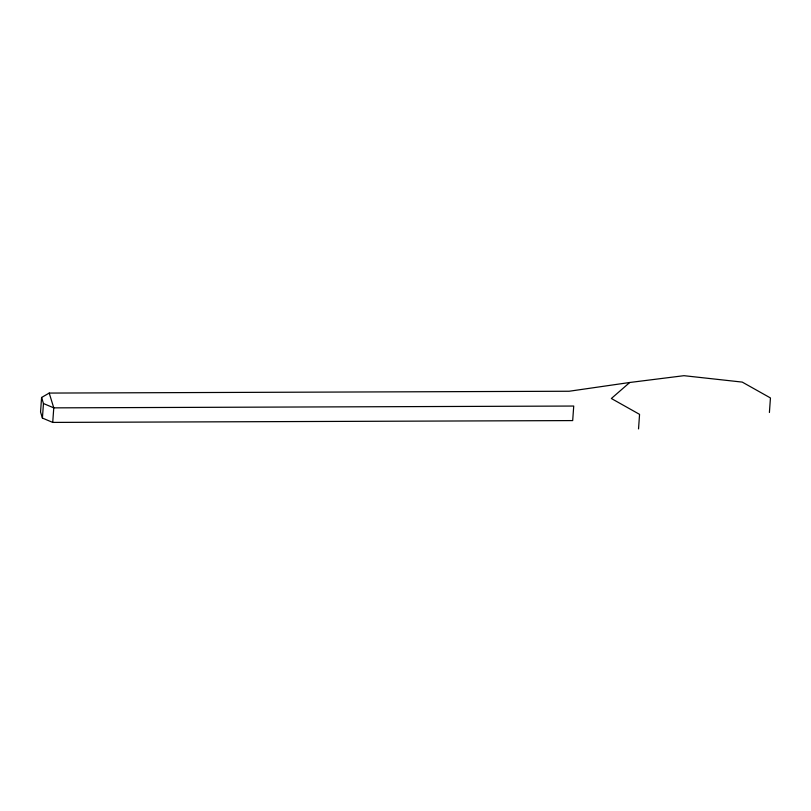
<?xml version="1.0" encoding="UTF-8"?>
<svg xmlns="http://www.w3.org/2000/svg" width="811" height="811" viewBox="0 0 811 811"><rect width="100%" height="100%" fill="white"/><g stroke="black" fill="none" stroke-linecap="round" stroke-linejoin="round"><path stroke-width="1.22" d="M41.594 397.471L40.55 412.008L42.415 418.07L52.725 422.409L572.688 420.585L573.732 406.047L53.769 407.862L43.459 403.533L41.594 397.471L49.207 393.071L569.17 391.247L629.741 382.488L683.957 375.686L742.237 382.093L770.45 397.948L769.406 412.495M42.415 418.07L43.459 403.533M52.725 422.409L53.769 407.862L49.207 393.071M638.531 428.907L639.565 414.36L611.352 398.505L629.741 382.488"/></g></svg>
